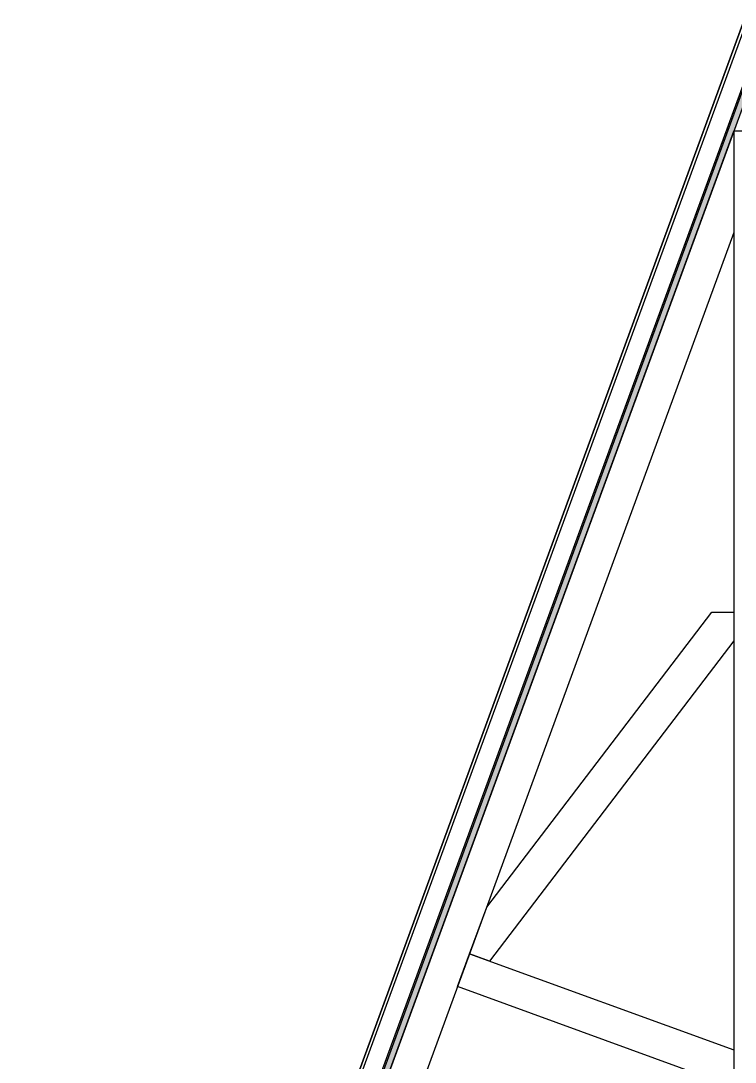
# Model space of a CAD drawing. Header units: inches. Extents: x 203 to 1065, y -1127 to 921.
# Drawn here: x 357.242 to 359.185, y 901.266 to 904.097 of the extents above; entities that cross this region are included whole.
import ezdxf

# ---------------------------------------------------------------- set-up
doc = ezdxf.new("R2010")
doc.units = ezdxf.units.IN
doc.header["$MEASUREMENT"] = 0
doc.linetypes.add('CONTINUA', pattern=[0])
doc.layers.add('CORTE MUROS', color=4, linetype='CONTINUA')
doc.layers.add('CORTE PERFILES Y CERCHA', color=3, linetype='CONTINUA')

msp = doc.modelspace()

# ---------------------------------------------------------------- hatches: boundary and pattern name
at = {"layer": 'CORTE MUROS', "ltscale": 0.5}
h = msp.add_hatch(dxfattribs=at)
h.set_pattern_fill('ANSI38', color=252, scale=0.05, angle=90.1237, style=0)
h.set_pattern_definition([(135.1236939, (356.129718, 445.1284), (-0.00440986616, -0.004428948005), []), (225.1236939, (356.129718, 445.1284), (-0.00439078432, -0.01326776217), [0.015625, -0.009375])])
h.paths.add_polyline_path([(357.3146, 898.7036), (357.3005, 898.7087), (359.2294, 903.9731), (359.2435, 903.9679)])

# ---------------------------------------------------------------- linework, layer by layer
at = {"layer": 'CORTE MUROS'}
for points in [[(357.2423, 898.7301), (359.209, 904.0973), (359.2625, 904.0777), (357.2958, 898.7105)], [(359.209, 904.0973), (357.2423, 898.7301), (357.2498, 898.7273), (359.2165, 904.0945)]]:
    msp.add_lwpolyline(points, close=True, dxfattribs=at)
msp.add_lwpolyline([(357.3146, 898.7036), (357.3005, 898.7087), (359.2295, 903.9731), (359.2436, 903.9679), (357.3146, 898.7036)], dxfattribs=at)
at = {"layer": 'CORTE PERFILES Y CERCHA'}
for points in [[(357.4158, 898.7036), (357.3146, 898.7036), (359.1812, 903.7976), (359.1812, 903.5214)], [(359.1812, 903.7976), (359.1812, 893.6096), (359.2212, 893.6096), (359.2212, 903.7976)], [(359.1214, 902.4896), (359.1812, 902.4896), (359.1812, 902.4113), (358.5167, 901.5409), (358.4627, 901.5605), (358.5092, 901.6876)], [(358.4627, 901.5605), (359.1812, 901.2994), (359.1812, 901.2276), (359.1008, 901.2276), (358.4301, 901.4717)]]:
    msp.add_lwpolyline(points, close=True, dxfattribs=at)

doc.saveas('drawing.dxf')
